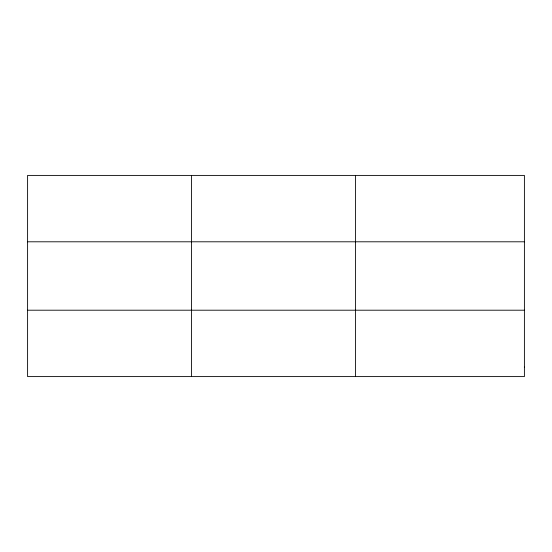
<?xml version="1.0" encoding="UTF-8"?>
<svg xmlns="http://www.w3.org/2000/svg" width="552" height="552" viewBox="0 0 552 552"><rect width="100%" height="100%" fill="white"/><g stroke="black" fill="none" stroke-linecap="round" stroke-linejoin="round"><path stroke-width="0.83" d="M191.544 175.405L191.544 376.595M355.488 175.405L355.488 376.595M27.6 241.797L524.4 241.797M27.6 310.203L524.4 310.203M524.4 367.114L524.4 376.595L27.6 376.595L27.6 175.405L524.4 175.405L524.4 367.114"/></g></svg>
